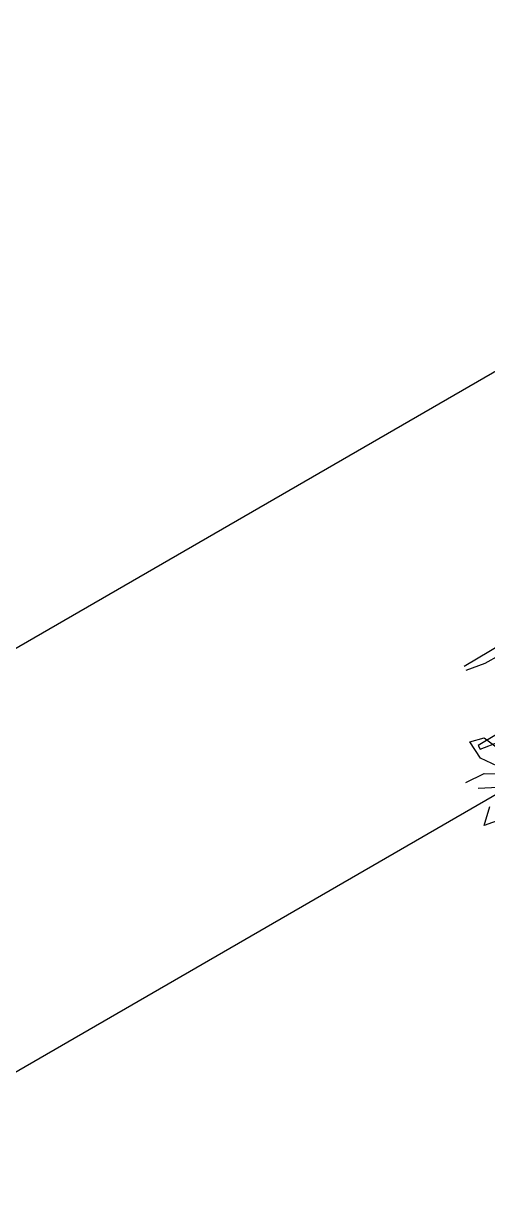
# Model space of a CAD drawing. Extents: x 8365 to 8547, y -347 to -272.
# Drawn here: x 8495.09 to 8495.849, y -302.728 to -300.796 of the extents above; entities that cross this region are included whole.
import ezdxf

# ---------------------------------------------------------------- set-up
doc = ezdxf.new("R2010")
doc.units = 0
doc.layers.get('0').update_dxf_attribs({"linetype": 'CONTINUOUS'})
doc.layers.add('1', color=7, linetype='CONTINUOUS')

msp = doc.modelspace()

# ---------------------------------------------------------------- linework, layer by layer
at = {"color": 60}
for p, q in [((8495.8739, -301.8094), (8495.8108, -301.8471)), ((8495.845, -301.8414), (8495.8944, -301.8136)), ((8495.8139, -301.853), (8495.845, -301.8414)), ((8495.8967, -301.938), (8495.8337, -301.9761)), ((8495.8197, -301.97), (8495.8432, -301.9636)), ((8495.8371, -301.9966), (8495.8197, -301.97)), ((8495.8369, -301.982), (8495.8679, -301.9702)), ((8495.8432, -301.9636), (8495.8671, -301.9817)), ((8495.8337, -301.9761), (8495.8369, -301.982)), ((8495.8649, -302.0096), (8495.8371, -301.9966)), ((8495.8132, -302.0364), (8495.8435, -302.0219)), ((8495.8435, -302.0219), (8495.9007, -302.0224)), ((8495.8772, -302.0441), (8495.8333, -302.0462)), ((8495.8433, -302.1067), (8495.8526, -302.0755)), ((8495.8917, -302.0893), (8495.8433, -302.1067))]:
    msp.add_line(p, q, dxfattribs=at)
at = {"layer": '1', "color": 1, "linetype": 'CONTINUOUS'}
for p, q in [((8491.1696, -304.0727), (8498.3783, -299.9107)), ((8491.6088, -304.5119), (8498.0266, -300.8066))]:
    msp.add_line(p, q, dxfattribs=at)

doc.saveas('drawing.dxf')
